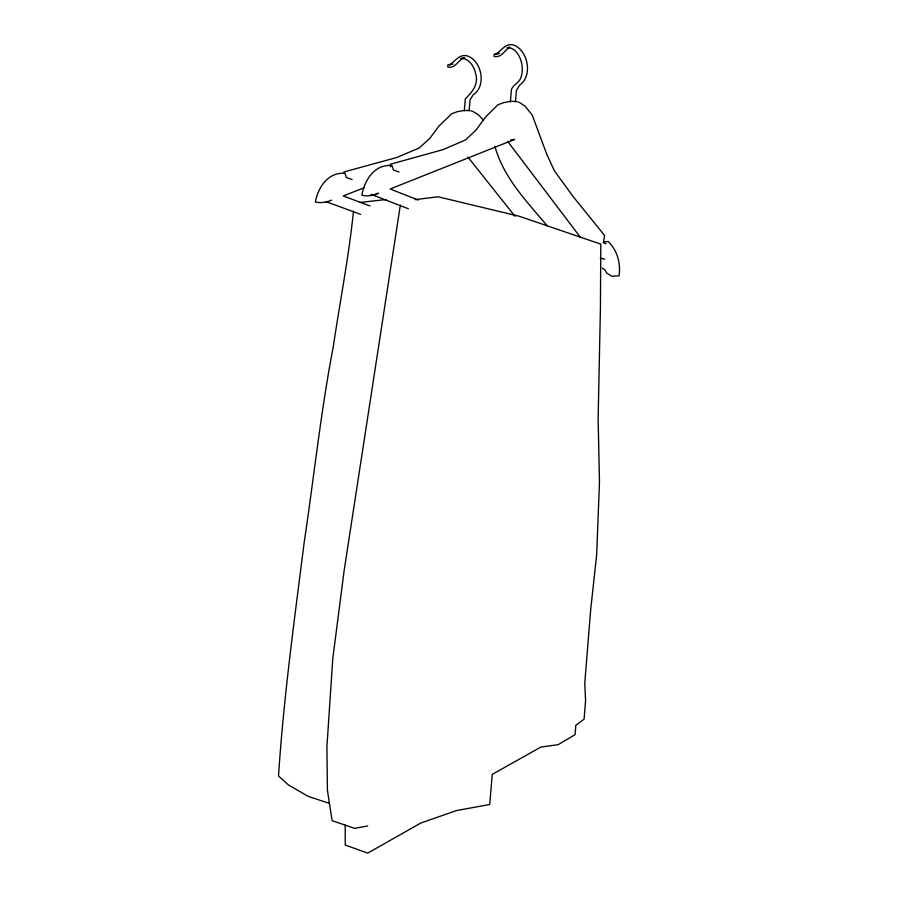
<?xml version="1.0" encoding="UTF-8"?>
<svg xmlns="http://www.w3.org/2000/svg" width="898" height="898" viewBox="0 0 898 898"><rect width="100%" height="100%" fill="white"/><g stroke="black" fill="none" stroke-linecap="round" stroke-linejoin="round"><path stroke-width="1.35" d="M515.452 101.8L516.417 90.395L519.639 85.153C532.727 76.106 528.394 51.568 514.408 45.259C505.799 42.307 501.713 50.569 495.786 54.138L498.311 53.588M469.138 110.678L470.092 99.768L473.325 94.672C486.503 86.073 481.99 61.771 467.981 56.103C459.507 53.274 455.432 61.356 449.505 64.791L453.052 64.027L447.866 64.903L447.799 67.036C456.15 68.877 458.103 59.133 464.805 57.708L460.943 58.55M510.378 101.912L511.433 89.474C513.465 84.266 519.538 82.661 521.065 77.194C522.681 72.424 522.591 67.238 521.469 62.366C519.819 55.788 515.261 47.527 507.482 47.729M464.277 110.903L465.321 98.859C472.775 91.372 479.072 84.131 475.39 72.536C473.706 66.025 468.902 58.157 461.269 58.482M353.509 211.165C348.772 256.727 339.972 301.829 333.169 347.2C320.811 411.89 313.896 477.455 304.164 542.56C294.353 620.226 283.611 697.813 278.526 775.984L288.337 784.852L308.182 796.38L329.151 803.295M400.351 205.025L344.102 570.802L332.788 658.604L326.906 746.9L327.422 790.262L332.103 820.649L354.609 828.36L367.686 825.98M331.598 200.142C326.636 202.353 320.709 203.262 315.389 202.016C317.982 187.514 328.073 171.877 344.944 173.314L346.426 177.647L352.083 179.488M364.016 187.828L343.193 195.932L370.01 205.979M343.822 171.989L396.68 157.532L419.164 148.035L429.873 138.292L439.077 125.945L451.716 113.788L457.228 111.711L464.3 110.432L470.125 110.611M507.235 47.774L509.75 47.224C504.407 50.209 501.836 58 494.08 56.439L494.169 54.228L499.569 53.319M510.85 140.009L514.621 139.415L390.192 188.995L418.244 200.052M376.038 193.631L378.586 193.294C373.489 195.607 367.338 196.572 361.86 195.236C364.431 180.33 374.488 163.93 391.977 165.558L393.447 170.059L399.094 172.001M359.963 202.477L385.972 199.536M415.19 199.637L438.044 196.797L519.37 216.295L600.807 244.121L600.414 308.598L598.124 418.502L599.482 482.069L596.665 554.841L590.693 609.518L584.789 682.951L585.575 700.754L584.093 719.163L575.82 725.348L575.068 734.643L558.186 744.667L540.854 747.08L492.239 774.379L489.724 804.496L456.397 810.591L420.792 823.051L367.742 853.1L345.259 845.063L345.202 825.049M603.389 241.955L608.272 241.551C617.375 250.52 620.888 263.473 619.048 275.832L611.763 276.281L606.801 273.082L604.825 269.838L602.289 268.075M516.698 101.553L510.928 101.306L503.374 102.686L497.907 104.785L485.335 117.256L476.153 129.952L465.49 139.953L443.096 149.618L390.338 164.267L390.652 166.792M600.279 258.141L604.747 259.219M471.237 110.97L472.573 111.397M517.798 101.923L519.123 102.383M606.049 243.796L603.4 242.887L604.556 235.411L573.047 196.46L554.425 170.856L546.904 154.591L532.233 115.135L525.128 106.155L519.583 102.54M360.614 214.364L325.75 201.556M408.343 208.751L370.941 194.305M473.033 111.543L478.623 115.011L483.629 120.366M547.589 226.24C527.036 201.826 503.711 178.006 494.933 146.43M467.993 157.15L515.014 216.317M507.931 141.704L580.535 237.476"/></g></svg>
